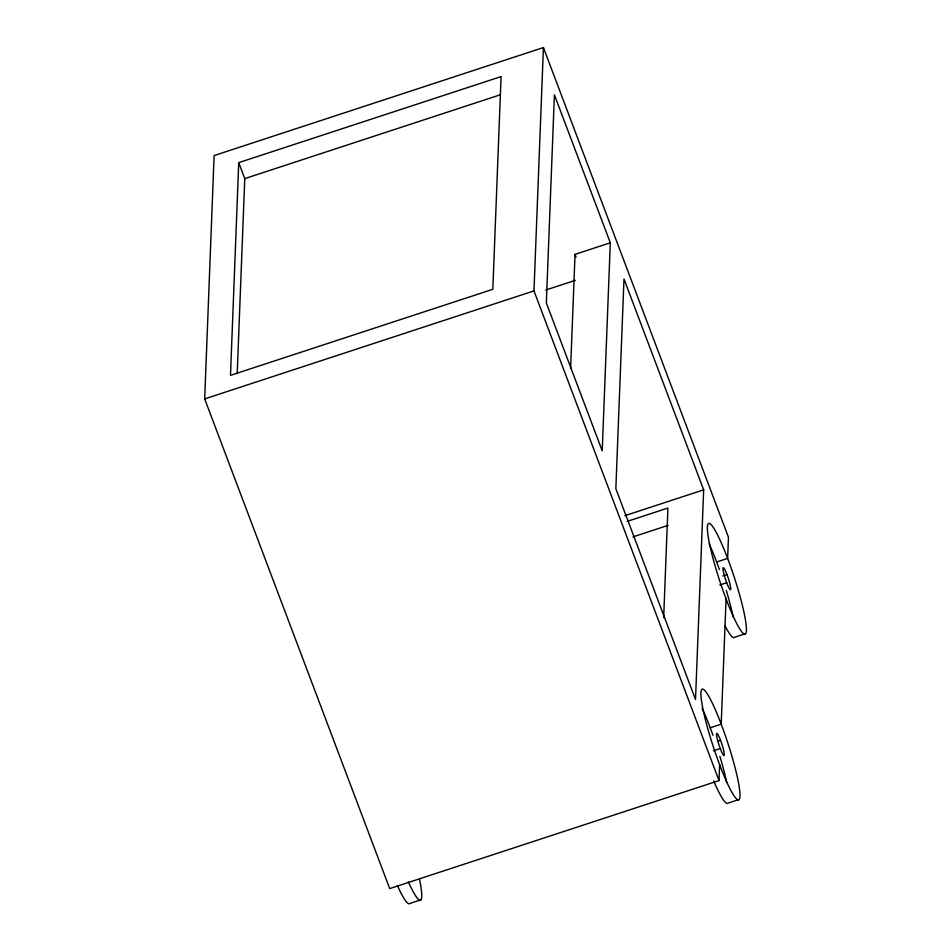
<?xml version="1.0" encoding="UTF-8"?>
<svg xmlns="http://www.w3.org/2000/svg" width="951" height="951" viewBox="0 0 951 951"><rect width="100%" height="100%" fill="white"/><g stroke="black" fill="none" stroke-linecap="round" stroke-linejoin="round"><path stroke-width="1.43" d="M719.622 764.735L719.015 780.581L389.708 888.591L204.679 398.909L214.118 155.56L543.425 47.55L728.454 537.232L727.634 558.392A58.237 7.477 71.8 0 1 743.325 633.449A58.237 7.477 71.8 0 1 709.589 544.162A58.237 7.477 71.8 0 1 727.634 558.392L716.662 561.993M238.737 162.633L230.487 375.36L492.82 289.306L501.082 76.591L238.737 162.633L244.776 178.61L237.203 373.612M719.015 780.581L533.975 290.899L543.425 47.55M570.624 367.989L575.034 254.369L610.304 242.79L554.409 94.862L546.326 302.917L602.221 450.857L610.304 242.79M663.667 617.663L667.923 508.048L627.089 521.433M703.657 489.836L695.514 699.52L615.844 488.695L623.987 279.012L703.657 489.836L624.843 515.68M726.065 598.94L721.203 724.175A58.237 7.477 71.8 0 1 736.882 799.232A58.237 7.477 71.8 0 1 703.146 709.957A58.237 7.477 71.8 0 1 721.203 724.175L710.219 727.777M244.776 178.61L500.071 94.874M204.679 398.909L533.975 290.899M545.708 290.055L575.331 280.331M632.938 536.899L668.137 525.356M722.891 575.961L727.004 574.606A11.65 1.498 71.8 0 1 730.142 589.62A11.65 1.498 71.8 0 1 723.402 571.765A11.65 1.498 71.8 0 1 727.004 574.606M719.836 584.972L726.695 582.725M745.465 633.699L734.481 637.301A58.237 7.477 71.8 0 1 724.924 625.603M717.827 741.304L720.573 740.401A11.65 1.498 71.8 0 1 723.711 755.415A11.65 1.498 71.8 0 1 716.959 737.56A11.65 1.498 71.8 0 1 720.573 740.401M713.393 750.767L720.252 748.508M420.853 899.848L409.881 903.45A58.237 7.477 71.8 0 1 397.387 885.536M739.022 799.494L728.05 803.096A58.237 7.477 71.8 0 1 713.714 780.985M575.034 254.369L576.056 257.091M419.51 879.306A58.237 7.477 71.8 0 1 408.371 881.946M709.149 543.806A58.237 7.477 71.8 0 1 719.42 569.53M726.291 590.476A58.237 7.477 71.8 0 1 733.138 616.771M702.111 708.305A58.237 7.477 71.8 0 1 712.988 735.325M719.859 756.271A58.237 7.477 71.8 0 1 726.695 782.554"/></g></svg>
